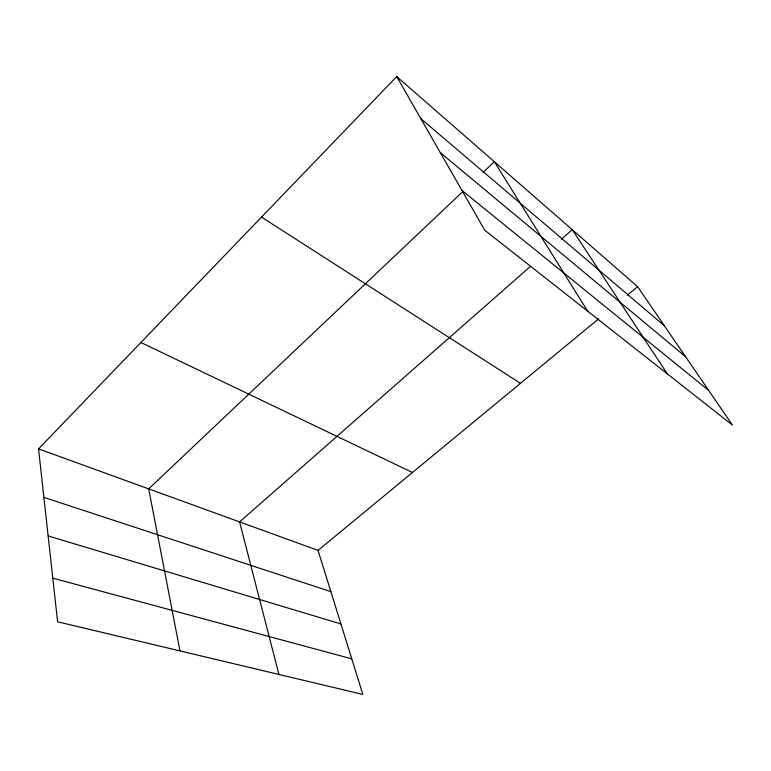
<?xml version="1.0" encoding="UTF-8"?>
<svg xmlns="http://www.w3.org/2000/svg" width="771" height="771" viewBox="0 0 771 771"><rect width="100%" height="100%" fill="white"/><g stroke="black" fill="none" stroke-linecap="round" stroke-linejoin="round"><path stroke-width="1.16" d="M38.55 448.886L318.047 550.398L362.842 694.43L57.603 621.783L38.55 448.886L396.718 76.57L637.598 286.696L732.45 425.1L484.757 230.221L396.718 76.57M463.198 191.218L148.687 488.891L179.98 650.907M483.099 172.376L494.346 161.737L587.695 311.214M530.631 266.246L239.598 521.909L278.929 674.461M561.384 239.222L572.246 229.691L667.31 373.858M318.047 550.398L598.701 318.789M627.411 295.1L637.598 286.696M52.794 578.154L351.778 658.848M48.139 535.932L340.917 623.941M43.899 497.382L330.875 591.636M140.9 342.497L412.446 472.488M261.523 217.114L520.473 383.341M461.983 190.476L708.684 390.425M440.308 152.658L685.583 356.713M420.831 118.657L664.38 325.786"/></g></svg>
